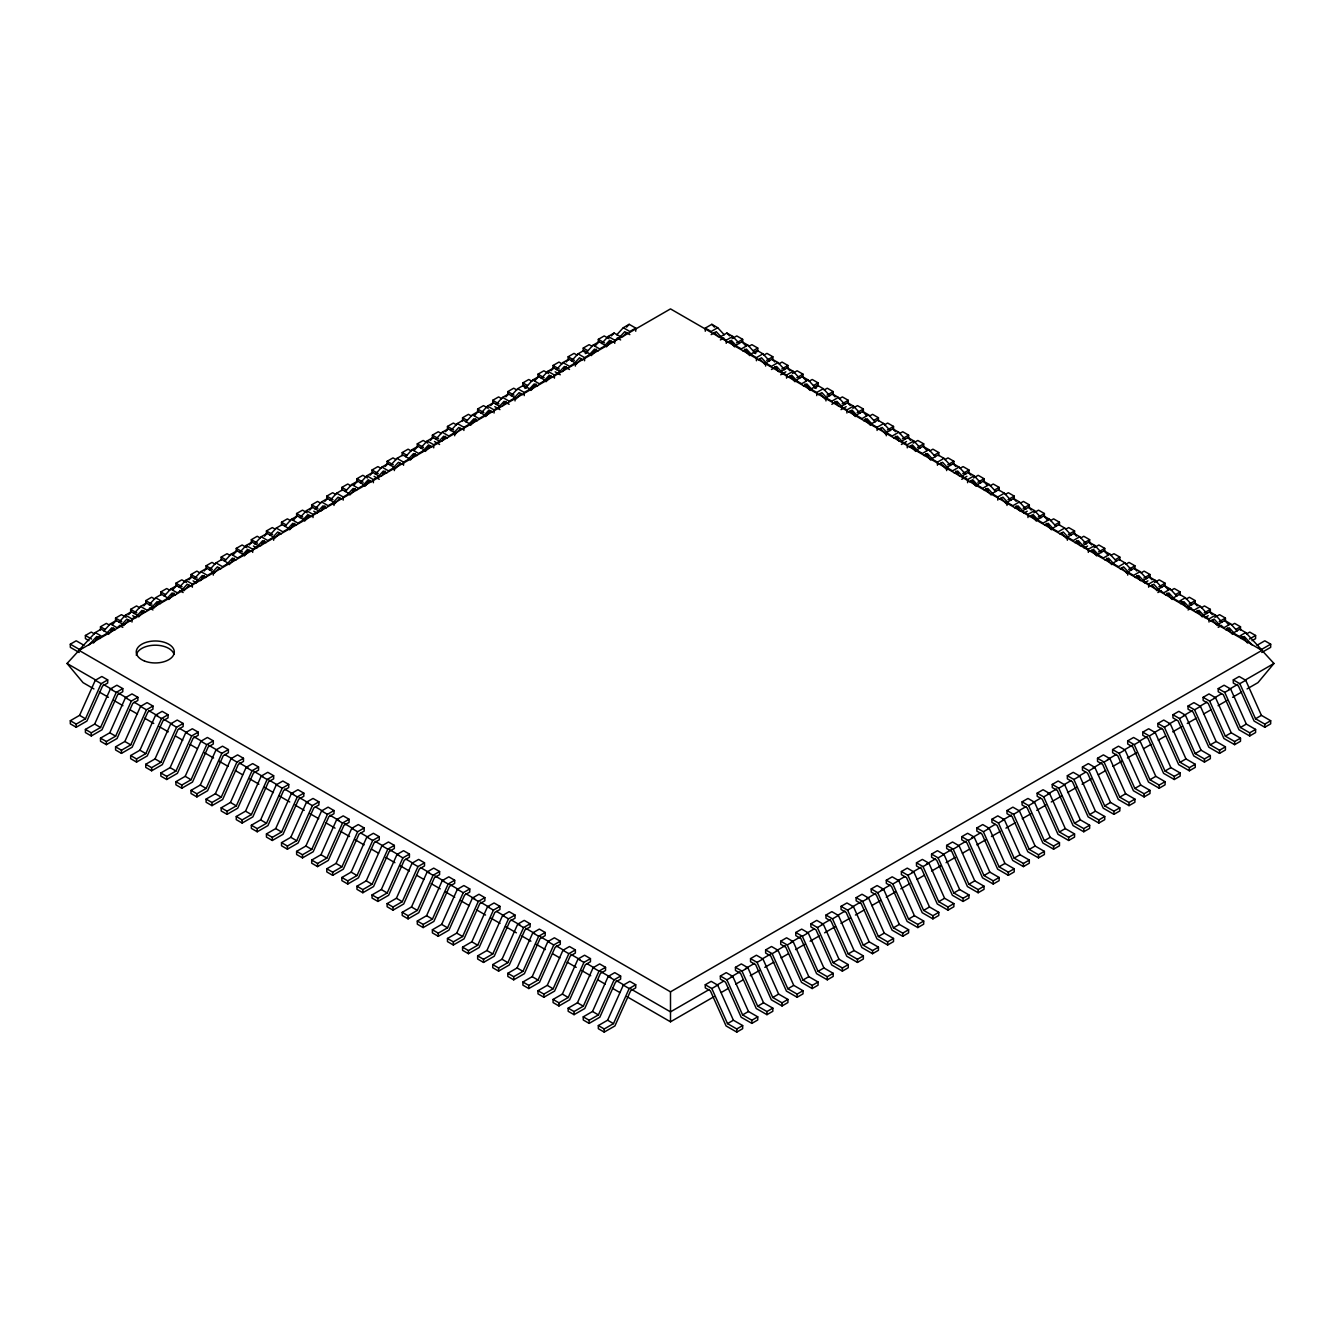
<?xml version="1.0" encoding="UTF-8"?>
<svg xmlns="http://www.w3.org/2000/svg" width="1341" height="1341" viewBox="0 0 1341 1341"><rect width="100%" height="100%" fill="white"/><g stroke="black" fill="none" stroke-linecap="round" stroke-linejoin="round"><path stroke-width="1.5" d="M79.588 715.356L95.278 680.289L101.832 676.501L107.699 679.904L107.699 683.038L102.57 685.989L86.897 721.072L76.202 727.241L70.319 723.855L70.319 720.72L79.588 715.356L85.472 718.759L101.162 683.675L107.699 679.904M94.675 724.073L110.364 688.989L116.902 685.217L122.785 688.604L122.785 691.738L117.656 694.705L101.983 729.789L91.289 735.958L85.405 732.555L85.405 729.42L94.675 724.073L100.558 727.476L116.248 692.392L122.785 688.604M109.761 732.789L125.451 697.706L131.988 693.917L137.872 697.32L137.872 700.455L132.742 703.422L117.069 738.505L106.375 744.657L100.491 741.271L100.491 738.137L109.761 732.789L115.644 736.175L131.334 701.092L137.872 697.32M124.847 741.489L140.537 706.405L147.074 702.634L152.958 706.02L152.958 709.171L147.828 712.121L132.156 747.205L121.461 753.374L115.577 749.971L115.577 746.836L124.847 741.489L130.731 744.892L146.42 709.808L152.958 706.02M139.933 750.206L155.623 715.122L162.16 711.333L168.044 714.736L168.044 717.871L162.915 720.838L147.242 755.922L136.547 762.09L130.664 758.688L130.664 755.553L139.933 750.206L145.817 753.608L161.507 718.525L168.044 714.736M155.02 758.922L170.709 723.838L177.247 720.05L183.13 723.453L183.13 726.587L178.001 729.538L162.328 764.621L151.634 770.79L145.75 767.404L145.75 764.269L155.02 758.922L160.903 762.308L176.593 727.224L183.13 723.453M170.106 767.622L185.796 732.538L192.333 728.766L198.217 732.152L198.217 735.287L193.087 738.254L177.414 773.338L166.72 779.507L160.836 776.104L160.836 772.969L170.106 767.622L175.989 771.025L191.679 735.941L198.217 732.152M185.192 776.338L200.882 741.255L207.419 737.466L213.303 740.869L213.303 744.004L208.173 746.971L192.501 782.054L181.806 788.223L175.922 784.82L175.922 781.686L185.192 776.338L191.076 779.724L206.765 744.641L213.303 740.869M200.278 785.038L215.968 749.954L222.505 746.183L228.389 749.569L228.389 752.72L223.26 755.67L207.587 790.754L196.892 796.923L191.009 793.52L191.009 790.385L200.278 785.038L206.162 788.441L221.852 753.357L228.389 749.569M215.365 793.755L231.054 758.671L237.592 754.882L243.475 758.285L243.475 761.42L238.346 764.387L222.673 799.471L211.979 805.639L206.095 802.236L206.095 799.102L215.365 793.755L221.248 797.157L236.938 762.074L243.475 758.285M230.451 802.471L246.141 767.387L252.678 763.599L258.562 767.002L258.562 770.136L253.432 773.087L237.759 808.17L227.065 814.339L221.181 810.953L221.181 807.818L230.451 802.471L236.334 805.857L252.024 770.773L258.562 767.002M245.537 811.171L261.227 776.087L267.764 772.315L273.648 775.701L273.648 778.836L268.518 781.803L252.846 816.887L242.151 823.056L236.267 819.653L236.267 816.518L245.537 811.171L251.421 814.574L267.11 779.49L273.648 775.701M260.623 819.887L276.313 784.803L282.85 781.015L288.734 784.418L288.734 787.553L283.605 790.519L267.932 825.603L257.237 831.772L251.354 828.369L251.354 825.235L260.623 819.887L266.507 823.273L282.197 788.19L288.734 784.418M275.71 828.587L291.399 793.503L297.937 789.732L303.82 793.134L303.82 796.269L298.691 799.219L283.018 834.303L272.324 840.472L266.44 837.086L266.44 833.934L275.71 828.587L281.593 831.99L297.283 796.906L303.82 793.134M290.796 837.304L306.486 802.22L313.023 798.448L318.907 801.834L318.907 804.969L313.777 807.936L298.104 843.02L287.41 849.188L281.526 845.785L281.526 842.651L290.796 837.304L296.679 840.706L312.369 805.623L318.907 801.834M305.882 846.02L321.572 810.936L328.109 807.148L333.993 810.551L333.993 813.685L328.863 816.652L313.191 851.736L302.496 857.888L296.612 854.502L296.612 851.367L305.882 846.02L311.766 849.406L327.455 814.322L333.993 810.551M320.968 854.72L336.658 819.636L343.195 815.864L349.079 819.25L349.079 822.385L343.95 825.352L328.277 860.436L317.582 866.604L311.699 863.202L311.699 860.067L320.968 854.72L326.852 858.123L342.542 823.039L349.079 819.25M336.055 863.436L351.744 828.352L358.282 824.564L364.165 827.967L364.165 831.102L359.036 834.068L343.363 869.152L332.669 875.321L326.785 871.918L326.785 868.784L336.055 863.436L341.938 866.839L357.628 831.755L364.165 827.967M351.141 872.136L366.831 837.052L373.368 833.281L379.252 836.683L379.252 839.818L374.122 842.768L358.449 877.852L347.755 884.021L341.871 880.635L341.871 877.483L351.141 872.136L357.024 875.539L372.714 840.455L379.252 836.683M366.227 880.853L381.917 845.769L388.454 841.997L394.338 845.383L394.338 848.518L389.208 851.485L373.536 886.569L362.841 892.737L356.957 889.334L356.957 886.2L366.227 880.853L372.111 884.255L387.8 849.171L394.338 845.383M381.313 889.569L397.003 854.485L403.54 850.697L409.424 854.1L409.424 857.234L404.295 860.201L388.622 895.285L377.927 901.437L372.044 898.051L372.044 894.916L381.313 889.569L387.197 892.955L402.887 857.871L409.424 854.1M396.4 898.269L412.089 863.185L418.627 859.413L424.51 862.799L424.51 865.951L419.381 868.901L403.708 903.985L393.014 910.153L387.13 906.751L387.13 903.616L396.4 898.269L402.283 901.672L417.973 866.588L424.51 862.799M411.486 906.985L427.176 871.901L433.713 868.113L439.597 871.516L439.597 874.65L434.467 877.617L418.794 912.701L408.1 918.87L402.216 915.467L402.216 912.333L411.486 906.985L417.369 910.388L433.059 875.304L439.597 871.516M426.572 915.702L442.262 880.618L448.799 876.83L454.683 880.232L454.683 883.367L449.553 886.317L433.881 921.401L423.186 927.57L417.302 924.184L417.302 921.049L426.572 915.702L432.456 919.088L448.145 884.004L454.683 880.232M441.658 924.402L457.348 889.318L463.885 885.546L469.769 888.932L469.769 892.067L464.64 895.034L448.967 930.118L438.272 936.286L432.389 932.883L432.389 929.749L441.658 924.402L447.542 927.804L463.232 892.72L469.769 888.932M456.745 933.118L472.434 898.034L478.972 894.246L484.855 897.649L484.855 900.783L479.726 903.75L464.053 938.834L453.359 945.003L447.475 941.6L447.475 938.465L456.745 933.118L462.628 936.504L478.318 901.42L484.855 897.649M471.831 941.818L487.521 906.734L494.058 902.962L499.942 906.348L499.942 909.5L494.812 912.45L479.139 947.534L468.445 953.702L462.561 950.3L462.561 947.165L471.831 941.818L477.714 945.221L493.404 910.137L499.942 906.348M486.917 950.534L502.607 915.45L509.144 911.662L515.028 915.065L515.028 918.199L509.898 921.166L494.226 956.25L483.531 962.419L477.647 959.016L477.647 955.882L486.917 950.534L492.801 953.937L508.49 918.853L515.028 915.065M502.003 959.251L517.693 924.167L524.23 920.379L530.114 923.781L530.114 926.916L524.985 929.866L509.312 964.95L498.617 971.119L492.734 967.733L492.734 964.598L502.003 959.251L507.887 962.637L523.577 927.553L530.114 923.781M517.09 967.951L532.779 932.867L539.317 929.095L545.2 932.481L545.2 935.616L540.071 938.583L524.398 973.667L513.704 979.835L507.82 976.432L507.82 973.298L517.09 967.951L522.973 971.353L538.663 936.269L545.2 932.481M532.176 976.667L547.866 941.583L554.403 937.795L560.287 941.198L560.287 944.332L555.157 947.299L539.484 982.383L528.79 988.552L522.906 985.149L522.906 982.014L532.176 976.667L538.059 980.053L553.749 944.969L560.287 941.198M547.262 985.367L562.952 950.283L569.489 946.511L575.373 949.914L575.373 953.049L570.243 955.999L554.571 991.083L543.876 997.251L537.992 993.865L537.992 990.714L547.262 985.367L553.146 988.77L568.835 953.686L575.373 949.914M562.348 994.083L578.038 958.999L584.575 955.211L590.459 958.614L590.459 961.748L585.33 964.715L569.657 999.799L558.962 1005.968L553.079 1002.565L553.079 999.431L562.348 994.083L568.232 997.486L583.922 962.402L590.459 958.614M577.435 1002.8L593.124 967.716L599.662 963.928L605.545 967.33L605.545 970.465L600.416 973.432L584.743 1008.516L574.049 1014.668L568.165 1011.282L568.165 1008.147L577.435 1002.8L583.318 1006.186L599.008 971.102L605.545 967.33M592.521 1011.5L608.211 976.416L614.748 972.644L620.632 976.03L620.632 979.165L615.502 982.132L599.829 1017.216L589.135 1023.384L583.251 1019.981L583.251 1016.847L592.521 1011.5L598.404 1014.902L614.094 979.818L620.632 976.03M607.607 1020.216L623.297 985.132L629.834 981.344L635.718 984.747L635.718 987.881L630.588 990.848L614.916 1025.932L604.221 1032.101L598.337 1028.698L598.337 1025.563L607.607 1020.216L613.491 1023.619L629.18 988.535L635.718 984.747M93.92 688.922L83.041 682.636L67.05 663.477L79.052 650.368L670.5 308.899L1261.948 650.368L1273.95 663.477L1257.959 682.636L1247.08 688.922M79.22 652.464L70.319 647.334L70.319 644.183L79.588 649.53L95.278 632.566L101.162 629.164L107.699 632.952L101.815 636.355L95.278 632.566M88.858 645.004L96.686 636.522L100.106 638.5M95.982 639.406L98.597 636.589M103.827 630.924L110.364 623.85L116.248 620.464L122.785 624.236L116.902 627.638L110.364 623.85M93.434 643.026L99.972 635.952M112.326 624.705L116.248 620.464M106.559 633.472L111.772 627.806L115.192 629.784M111.068 630.706L113.683 627.873M118.913 622.224L125.451 615.15L131.334 611.747L137.872 615.536L131.988 618.922L125.451 615.15M108.52 634.31L113.75 628.661M128.719 614.58L131.334 611.747M121.645 624.755L126.859 619.106L130.278 621.084M133.999 613.508L140.537 606.434L146.42 603.048L152.958 606.819L147.074 610.222L140.537 606.434M123.607 625.61L128.837 619.944M143.805 605.864L146.42 603.048M136.732 616.055L141.945 610.39L145.364 612.368M141.241 613.29L143.856 610.457M149.086 604.791L155.623 597.734L161.507 594.331L168.044 598.103L162.16 601.506L155.623 597.734M138.693 616.894L143.923 611.245M151.818 607.339L157.031 601.69L160.451 603.651M156.327 604.573L158.942 601.74M164.172 596.091L170.709 589.017L176.593 585.615L183.13 589.403L177.247 592.806L170.709 589.017M153.779 608.177L160.317 601.12M172.671 589.856L176.593 585.615M166.904 598.622L172.117 592.973L175.537 594.951M171.413 595.857L174.028 593.04M179.258 587.375L185.796 580.301L191.679 576.915L198.217 580.687L192.333 584.089L185.796 580.301M168.865 599.477L174.095 593.812M189.064 579.731L191.679 576.915M181.99 589.923L187.204 584.257L190.623 586.235M194.344 578.675L200.882 571.601L206.765 568.198L213.303 571.987L213.303 575.121M183.952 590.761L189.182 585.112M204.15 571.031L206.765 568.198M197.077 581.206L202.29 575.557L205.709 577.535M201.586 578.44L204.201 575.607M209.431 569.959L215.968 562.885L221.852 559.482L228.389 563.27L222.505 566.673L215.968 562.885M200.345 580.636L204.268 576.395M212.163 572.506L217.376 566.841L220.796 568.819M224.517 561.242L231.054 554.185L236.938 550.782L243.475 554.554L237.592 557.957L231.054 554.185M214.124 573.345L219.354 567.696M233.016 555.023L236.938 550.782M227.249 563.79L232.462 558.141L235.882 560.102M231.758 561.024L234.373 558.191M239.603 552.542L246.141 545.469L252.024 542.066L258.562 545.854L252.678 549.24L246.141 545.469M229.21 564.628L234.44 558.979M249.409 544.899L252.024 542.066M242.335 555.073L247.549 549.424L250.968 551.402M245.537 553.732L248.152 550.9M254.689 543.826L261.227 536.752L267.11 533.366L273.648 537.138L273.648 540.272M244.297 555.928L249.527 550.263M264.495 536.182L267.11 533.366M257.422 546.374L262.635 540.708L266.054 542.686M261.931 543.608L264.546 540.775M269.776 535.126L276.313 528.052L282.197 524.649L288.734 528.438L282.85 531.824L276.313 528.052M260.69 545.804L264.613 541.563M272.508 537.657L277.721 532.008L281.141 533.969M284.862 526.41L291.399 519.336L297.283 515.933L303.82 519.721L297.937 523.124L291.399 519.336M274.469 538.512L279.699 532.846M293.361 520.191L297.283 515.933M287.594 528.957L292.807 523.292L296.227 525.27M292.103 526.192L294.718 523.359M299.948 517.693L306.486 510.619L312.369 507.233L318.907 511.005L313.023 514.408L306.486 510.619M289.555 529.796L294.785 524.147M309.754 510.066L312.369 507.233M302.68 520.241L307.894 514.575L311.313 516.553M305.882 518.883L308.497 516.067M315.034 508.993L321.572 501.92L327.455 498.517L333.993 502.305L333.993 505.44M304.642 521.079L309.872 515.43M324.84 501.35L327.455 498.517M317.767 511.524L322.98 505.875L326.399 507.853M322.276 508.759L324.891 505.943M330.121 500.277L336.658 493.203L342.542 489.817L349.079 493.589L343.195 496.991L336.658 493.203M321.035 510.955L324.958 506.714M332.853 502.825L338.066 497.159L341.486 499.137M345.207 491.56L351.744 484.503L357.628 481.101L364.165 484.889L358.282 488.275L351.744 484.503M334.814 503.663L340.044 498.014M353.706 485.341L357.628 481.101M347.939 494.108L353.152 488.459L356.572 490.42M352.448 491.342L355.063 488.51M360.293 482.861L366.831 475.787L372.714 472.384L379.252 476.172L373.368 479.575L366.831 475.787M349.9 494.963L355.13 489.297M370.099 475.217L372.714 472.384M363.025 485.392L368.239 479.743L371.658 481.721M366.227 484.051L368.842 481.218M375.379 474.144L381.917 467.07L387.8 463.684L394.338 467.456L394.338 470.59M364.987 486.247L370.217 480.581M385.185 466.517L387.8 463.684M378.112 476.692L383.325 471.026L386.744 473.004M382.621 473.926L385.236 471.093M390.466 465.444L397.003 458.371L402.887 454.968L409.424 458.756L403.54 462.142L397.003 458.371M381.38 476.122L385.303 471.881M393.198 467.975L398.411 462.327L401.831 464.304M405.552 456.728L412.089 449.654L417.973 446.268L424.51 450.04L418.627 453.442L412.089 449.654M395.159 468.83L400.389 463.165M414.051 450.509L417.973 446.268M408.284 459.276L413.497 453.61L416.917 455.588M412.793 456.51L415.408 453.677M420.638 448.011L427.176 440.954L433.059 437.552L439.597 441.323L433.713 444.726L427.176 440.954M410.245 460.114L415.475 454.465M430.444 440.384L433.059 437.552M423.37 450.559L428.584 444.91L432.003 446.871M426.572 449.201L429.187 446.385M435.724 439.312L442.262 432.238L448.145 428.835L454.683 432.623L454.683 435.758M425.332 451.414L430.562 445.748M445.53 431.668L448.145 428.835M438.457 441.843L443.67 436.194L447.089 438.172M442.966 439.077L445.581 436.261M450.811 430.595L457.348 423.521L463.232 420.135L469.769 423.907L463.885 427.31L457.348 423.521M441.725 441.29L445.648 437.032M453.543 433.143L458.756 427.477L462.176 429.455M465.897 421.895L472.434 414.822L478.318 411.419L484.855 415.207L478.972 418.593L472.434 414.822M455.504 433.981L460.734 428.332M474.396 415.66L478.318 411.419M468.629 424.426L473.842 418.778L477.262 420.756M471.831 423.086L475.753 418.828M480.983 413.179L487.521 406.105L493.404 402.719L499.942 406.491L494.058 409.893L487.521 406.105M470.59 425.281L475.82 419.616M490.789 405.535L493.404 402.719M483.715 415.727L488.929 410.061L492.348 412.039M486.917 414.369L489.532 411.536M496.069 404.462L502.607 397.405L508.49 394.003L515.028 397.774L515.028 400.925M485.677 416.565L490.907 410.916M505.875 396.835L508.49 394.003M498.802 407.01L504.015 401.361L509.144 404.311M503.311 404.244L505.926 401.412M511.156 395.763L517.693 388.689L523.577 385.286L530.114 389.074L524.23 392.46L517.693 388.689M502.07 406.44L505.993 402.199M513.888 398.294L519.101 392.645L522.521 394.623M524.934 388.471L532.779 379.972L538.663 376.586L545.2 380.358L539.317 383.761L532.779 379.972M515.849 399.149L521.079 393.483M534.741 380.827L538.663 376.586M528.974 389.594L534.187 383.928L537.607 385.906M532.176 388.236L536.098 383.995M541.328 378.346L547.866 371.273L553.749 367.87L560.287 371.658L554.403 375.044L547.866 371.273M530.935 390.432L536.165 384.783M551.134 370.703L553.749 367.87M544.06 380.878L549.274 375.229L552.693 377.19M547.262 379.537L549.877 376.704M556.414 369.63L562.952 362.556L568.835 359.153L575.373 362.942L575.373 366.076M546.022 381.732L551.252 376.067M566.22 361.986L568.835 359.153M559.147 372.178L564.36 366.512L569.489 369.479M563.656 369.412L566.271 366.579M571.501 360.913L578.038 353.84L583.922 350.454L590.459 354.225L584.575 357.628L578.038 353.84M562.415 371.608L566.338 367.367M574.233 363.461L579.446 357.796L582.866 359.774M585.279 353.622L593.124 345.14L599.008 341.737L605.545 345.525L599.662 348.911L593.124 345.14M576.194 364.299L581.424 358.65M595.086 345.978L599.008 341.737M589.319 354.745L594.532 349.096L597.952 351.074M592.521 353.404L596.443 349.163M601.673 343.497L608.211 336.423L614.094 333.037L620.632 336.809L614.748 340.212L608.211 336.423M591.28 355.6L596.51 349.934M611.479 335.853L614.094 333.037M604.405 346.045L609.619 340.379L613.038 342.357M607.607 344.687L610.222 341.854M616.759 334.797L623.297 327.724L629.18 324.321L635.735 328.109L635.735 331.244M606.367 346.883L611.597 341.234M626.565 327.154L629.18 324.321M619.492 337.329L624.722 331.68L629.834 334.63M622.76 336.759L626.683 332.518M70.319 644.183L76.202 640.797L83.93 645.256M88.975 640.68L85.405 638.618L85.405 635.483L91.289 632.08L94.39 633.874M100.491 629.901L100.491 626.767L106.375 623.381L109.476 625.157M115.577 621.201L115.577 618.067L121.461 614.664L126.104 617.329M130.664 612.485L130.664 609.35L136.547 605.948L139.648 607.741M145.75 603.768L145.75 600.634L151.634 597.248L154.735 599.025M160.836 595.069L160.836 591.934L166.72 588.531L169.821 590.308M175.922 586.352L175.922 583.218L181.806 579.832L186.449 582.497M191.009 577.653L191.009 574.518L196.892 571.115L199.993 572.892M206.095 568.936L206.095 565.801L211.979 562.399L215.08 564.192M221.181 560.22L221.181 557.085L227.065 553.699L230.166 555.476M236.267 551.52L236.267 548.385L242.151 544.982L246.794 547.664M251.354 542.803L251.354 539.669L257.237 536.266L260.338 538.059M266.44 534.104L266.44 530.952L272.324 527.566L275.425 529.343M281.526 525.387L281.526 522.252L287.41 518.85L290.511 520.643M296.612 516.671L296.612 513.536L302.496 510.15L307.139 512.815M311.699 507.971L311.699 504.836L317.582 501.433L320.683 503.21M326.785 499.254L326.785 496.12L332.669 492.717L335.77 494.511M341.871 490.555L341.871 487.403L347.755 484.017L350.856 485.794M356.957 481.838L356.957 478.703L362.841 475.301L367.484 477.983M372.044 473.122L372.044 469.987L377.927 466.601L381.028 468.378M387.13 464.422L387.13 461.287L393.014 457.884L396.115 459.661M402.216 455.705L402.216 452.571L408.1 449.168L411.201 450.962M417.302 446.989L417.302 443.854L423.186 440.468L427.829 443.133M432.389 438.289L432.389 435.155L438.272 431.752L441.373 433.529M447.475 429.573L447.475 426.438L453.359 423.052L456.46 424.829M462.561 420.873L462.561 417.738L468.445 414.335L471.546 416.112M477.647 412.156L477.647 409.022L483.531 405.619L488.174 408.301M492.734 403.44L492.734 400.305L498.617 396.919L501.718 398.696M507.82 394.74L507.82 391.606L513.704 388.203L516.805 389.98M526.477 388.085L522.906 386.024L522.906 382.889L528.79 379.486L531.891 381.28M537.992 377.324L537.992 374.189L543.876 370.786L548.519 373.452M553.079 368.607L553.079 365.473L558.962 362.07L562.063 363.864M568.165 359.891L568.165 356.756L574.049 353.37L577.15 355.147M586.822 353.236L583.251 351.191L583.251 348.057L589.135 344.654L592.236 346.431M598.337 342.475L598.337 339.34L604.221 335.937L608.864 338.619M213.303 571.987L207.419 575.373L200.882 571.601M273.648 537.138L267.764 540.54L261.227 536.752M333.993 502.305L328.109 505.691L321.572 501.92M394.338 467.456L388.454 470.859L381.917 467.07M454.683 432.623L448.799 436.026L442.262 432.238M515.028 397.774L509.144 401.177L502.607 397.405M575.373 362.942L569.489 366.344L562.952 362.556M635.735 328.109L629.834 331.495L623.297 327.724M79.588 649.53L82.539 647.837M705.282 331.244L705.282 328.109L711.82 324.321L717.703 327.724L724.241 334.797M717.703 327.724L711.149 331.495L705.282 328.109M711.149 334.63L716.278 331.68L721.508 337.329M732.789 336.423L726.906 333.037L720.368 336.809L726.235 340.212L732.789 336.423L739.327 343.497M720.368 339.944L723.788 337.966M732.136 338.619L736.779 335.937L742.663 339.34L742.663 342.475M727.945 342.357L731.365 340.379L736.595 346.045M70.319 720.72L76.202 724.106L85.472 718.759M736.477 342.91L742.663 339.34M747.876 345.14L741.992 341.737L735.455 345.525L741.322 348.911L747.876 345.14L755.721 353.622M748.764 346.431L751.865 344.654L757.749 348.057L757.749 351.191L754.178 353.236M743.031 351.074L746.451 349.096L751.681 354.745M85.405 729.42L91.289 732.823L100.558 727.476M753.106 350.722L757.749 348.057M762.962 353.84L757.078 350.454L750.541 354.225L756.408 357.628L762.962 353.84L769.499 360.913M763.85 355.147L766.951 353.37L772.835 356.756L772.835 359.891M758.118 359.774L761.537 357.796L766.767 363.461M100.491 738.137L106.375 741.523L115.644 736.175M766.65 360.327L772.835 356.756M765.61 366.076L765.61 362.942L772.165 359.153L778.048 362.556L784.586 369.63M778.048 362.556L771.494 366.344L765.61 362.942M778.937 363.864L782.038 362.07L787.921 365.473L787.921 368.607M771.494 369.479L776.623 366.512L781.853 372.178M115.577 746.836L121.461 750.239L130.731 744.892M781.736 369.043L787.921 365.473M793.134 371.273L787.251 367.87L780.697 371.658L786.58 375.044L793.134 371.273L799.672 378.346M780.697 374.793L785.843 371.826M792.481 373.452L797.124 370.786L803.008 374.189L803.008 377.324M788.29 377.19L791.71 375.229L796.94 380.878M130.664 755.553L136.547 758.956L145.817 753.608M796.822 377.743L803.008 374.189M808.221 379.972L802.337 376.586L795.783 380.358L801.667 383.761L808.221 379.972L816.066 388.471M809.109 381.28L812.21 379.486L818.094 382.889L818.094 386.024L814.523 388.085M803.376 385.906L806.796 383.928L812.026 389.594M145.75 764.269L151.634 767.655L160.903 762.308M813.451 385.571L818.094 382.889M823.307 388.689L817.423 385.286L810.869 389.074L816.753 392.46L823.307 388.689L829.844 395.763M824.195 389.98L827.296 388.203L833.18 391.606L833.18 394.74M818.463 394.623L821.882 392.645L827.112 398.294M160.836 772.969L166.72 776.372L175.989 771.025M826.995 395.159L833.18 391.606M825.955 400.925L825.955 397.774L832.51 394.003L838.393 397.405L844.931 404.462M838.393 397.405L831.839 401.177L825.955 397.774M839.282 398.696L842.383 396.919L848.266 400.305L848.266 403.44M831.839 404.311L836.968 401.361L842.198 407.01M175.922 781.686L181.806 785.072L191.076 779.724M842.081 403.876L848.266 400.305M853.479 406.105L847.596 402.719L841.042 406.491L846.925 409.893L853.479 406.105L860.017 413.179M841.042 409.625L846.171 406.658M852.826 408.301L857.469 405.619L863.353 409.022L863.353 412.156M848.635 412.039L852.055 410.061L857.285 415.727M191.009 790.385L196.892 793.788L206.162 788.441M857.167 412.592L863.353 409.022M868.566 414.822L862.682 411.419L856.128 415.207L862.012 418.593L868.566 414.822L875.103 421.895M869.454 416.112L872.555 414.335L878.439 417.738L878.439 420.873M863.721 420.756L867.141 418.778L872.371 424.426M206.095 799.102L211.979 802.505L221.248 797.157M873.796 420.404L878.439 417.738M883.652 423.521L877.768 420.135L871.214 423.907L877.098 427.31L883.652 423.521L890.189 430.595M884.54 424.829L887.641 423.052L893.525 426.438L893.525 429.573M878.808 429.455L882.227 427.477L887.457 433.143M221.181 807.818L227.065 811.204L236.334 805.857M887.34 430.008L893.525 426.438M886.3 435.758L886.3 432.623L892.855 428.835L898.738 432.238L905.276 439.312M898.738 432.238L892.184 436.026L886.3 432.623M899.627 433.529L902.728 431.752L908.611 435.155L908.611 438.289M893.894 438.172L897.313 436.194L902.543 441.843M236.267 816.518L242.151 819.921L251.421 814.574M902.426 438.708L908.611 435.155M913.824 440.954L907.941 437.552L901.387 441.323L907.27 444.726L913.824 440.954L920.362 448.011M901.387 444.474L906.533 441.507M913.171 443.133L917.814 440.468L923.698 443.854L923.698 446.989M908.98 446.871L912.4 444.91L917.63 450.559M251.354 825.235L257.237 828.621L266.507 823.273M917.512 447.425L923.698 443.854M928.911 449.654L923.027 446.268L916.49 450.04L922.357 453.442L928.911 449.654L935.448 456.728M929.799 450.962L932.9 449.168L938.784 452.571L938.784 455.705M924.066 455.588L927.486 453.61L932.716 459.276M266.44 833.934L272.324 837.337L281.593 831.99M934.141 455.253L938.784 452.571M943.997 458.371L938.113 454.968L931.576 458.756L937.443 462.142L943.997 458.371L950.534 465.444M944.885 459.661L947.986 457.884L953.87 461.287L953.87 464.422M939.153 464.304L942.572 462.327L947.802 467.975M281.526 842.651L287.41 846.054L296.679 840.706M947.685 464.841L953.87 461.287M946.662 470.59L946.662 467.456L953.2 463.684L959.083 467.07L965.621 474.144M959.083 467.07L952.529 470.859L946.662 467.456M959.972 468.378L963.073 466.601L968.956 469.987L968.956 473.122M954.239 473.004L957.658 471.026L962.888 476.692M296.612 851.367L302.496 854.753L311.766 849.406M962.771 473.557L968.956 469.987M974.169 475.787L968.286 472.384L961.748 476.172L967.615 479.575L974.169 475.787L980.707 482.861M961.748 479.307L966.878 476.34M973.516 477.983L978.159 475.301L984.043 478.703L984.043 481.838M969.325 481.721L972.745 479.743L977.975 485.392M311.699 860.067L317.582 863.47L326.852 858.123M977.857 482.274L984.043 478.703M989.256 484.503L983.372 481.101L976.835 484.889L982.702 488.275L989.256 484.503L995.793 491.56M990.144 485.794L993.245 484.017L999.129 487.403L999.129 490.555M984.411 490.42L987.848 488.459L993.061 494.108M326.785 868.784L332.669 872.186L341.938 866.839M994.486 490.085L999.129 487.403M1004.342 493.203L998.458 489.817L991.921 493.589L997.788 496.991L1004.342 493.203L1010.879 500.277M1005.23 494.511L1008.331 492.717L1014.215 496.12L1014.215 499.254M999.498 499.137L1002.934 497.159L1008.147 502.825M341.871 877.483L347.755 880.886L357.024 875.539M1008.03 499.69L1014.215 496.12M1007.007 505.44L1007.007 502.305L1013.545 498.517L1019.428 501.92L1025.966 508.993M1019.428 501.92L1012.874 505.691L1007.007 502.305M1020.317 503.21L1023.418 501.433L1029.301 504.836L1029.301 507.971M1014.584 507.853L1018.02 505.875L1023.233 511.524M356.957 886.2L362.841 889.603L372.111 884.255M1023.116 508.39L1029.301 504.836M1034.514 510.619L1028.631 507.233L1022.093 511.005L1027.977 514.408L1034.514 510.619L1041.052 517.693M1023.803 513.167L1027.223 511.189M1033.861 512.815L1038.504 510.15L1044.388 513.536L1044.388 516.671M1029.687 516.553L1033.106 514.575L1038.32 520.241M372.044 894.916L377.927 898.302L387.197 892.955M1038.202 517.106L1044.388 513.536M1049.601 519.336L1043.717 515.933L1037.18 519.721L1043.063 523.124L1049.601 519.336L1056.138 526.41M1050.489 520.643L1053.59 518.85L1059.474 522.252L1059.474 525.387M1044.773 525.27L1048.193 523.292L1053.406 528.957M387.13 903.616L393.014 907.019L402.283 901.672M1054.831 524.918L1059.474 522.252M1064.687 528.052L1058.15 531.824L1052.266 528.438L1058.803 524.649L1064.687 528.052L1071.224 535.126M1065.575 529.343L1068.676 527.566L1074.56 530.952L1074.56 534.104M1059.859 533.969L1063.279 532.008L1068.492 537.657M402.216 912.333L408.1 915.735L417.369 910.388M1068.375 534.523L1074.56 530.952M1067.352 540.272L1067.352 537.138L1073.89 533.366L1079.773 536.752L1086.311 543.826M1079.773 536.752L1073.236 540.54L1067.352 537.138M1080.662 538.059L1083.763 536.266L1089.646 539.669L1089.646 542.803M1074.946 542.686L1078.365 540.708L1083.578 546.374M417.302 921.049L423.186 924.435L432.456 919.088M1083.461 543.239L1089.646 539.669M1094.859 545.469L1088.976 542.066L1082.438 545.854L1088.322 549.24L1094.859 545.469L1101.397 552.542M1084.131 548L1087.568 546.022M1094.206 547.664L1098.849 544.982L1104.733 548.385L1104.733 551.52M1090.032 551.402L1093.451 549.424L1098.665 555.073M432.389 929.749L438.272 933.152L447.542 927.804M1098.547 551.939L1104.733 548.385M1109.946 554.185L1104.062 550.782L1097.525 554.554L1103.408 557.957L1109.946 554.185L1116.483 561.242M1110.834 555.476L1113.935 553.699L1119.819 557.085L1119.819 560.22M1105.118 560.102L1108.538 558.141L1113.751 563.79M447.475 938.465L453.359 941.851L462.628 936.504M1115.176 559.767L1119.819 557.085M1125.032 562.885L1118.495 566.673L1112.611 563.27L1119.148 559.482L1125.032 562.885L1131.569 569.959M1125.92 564.192L1129.021 562.399L1134.905 565.801L1134.905 568.936M1120.204 568.819L1123.624 566.841L1128.837 572.506M462.561 947.165L468.445 950.568L477.714 945.221M1128.72 569.372L1134.905 565.801M1127.697 575.121L1127.697 571.987L1134.235 568.198L1140.118 571.601L1146.656 578.675M1140.118 571.601L1133.564 575.373L1127.697 571.987M1141.007 572.892L1144.108 571.115L1149.991 574.518L1149.991 577.653M1135.274 577.535L1138.71 575.557L1143.923 581.206M477.647 955.882L483.531 959.284L492.801 953.937M1143.806 578.072L1149.991 574.518M1155.204 580.301L1149.321 576.915L1142.783 580.687L1148.667 584.089L1155.204 580.301L1161.742 587.375M1144.476 582.832L1147.913 580.871M1154.551 582.497L1159.194 579.832L1165.078 583.218L1165.078 586.352M1150.377 586.235L1153.796 584.257L1159.01 589.923M492.734 964.598L498.617 967.984L507.887 962.637M1158.892 586.788L1165.078 583.218M1170.291 589.017L1164.407 585.615L1157.87 589.403L1163.753 592.806L1170.291 589.017L1176.828 596.091M1157.87 592.538L1161.289 590.56M1171.179 590.308L1174.28 588.531L1180.164 591.934L1180.164 595.069M1165.463 594.951L1168.883 592.973L1174.096 598.622M507.82 973.298L513.704 976.701L522.973 971.353M1175.521 594.599L1180.164 591.934M1185.377 597.734L1178.84 601.506L1172.956 598.103L1179.493 594.331L1185.377 597.734L1191.914 604.791M1186.265 599.025L1189.366 597.248L1195.25 600.634L1195.25 603.768M1180.549 603.651L1183.969 601.69L1189.182 607.339M522.906 982.014L528.79 985.4L538.059 980.053M1189.065 604.204L1195.25 600.634M1200.463 606.434L1194.58 603.048L1188.042 606.819L1193.926 610.222L1200.463 606.434L1207.001 613.508M1188.042 609.954L1191.462 607.976M1201.352 607.741L1204.453 605.948L1210.336 609.35L1210.336 612.485M1195.636 612.368L1199.055 610.39L1204.268 616.055M537.992 990.714L543.876 994.117L553.146 988.77M1204.151 612.921L1210.336 609.35M1215.549 615.15L1209.666 611.747L1203.128 615.536L1209.012 618.922L1215.549 615.15L1222.087 622.224M1204.838 617.681L1208.258 615.703M1214.896 617.329L1219.539 614.664L1225.423 618.067L1225.423 621.201M1210.722 621.084L1214.141 619.106L1219.355 624.755M553.079 999.431L558.962 1002.833L568.232 997.486M1219.237 621.621L1225.423 618.067M1230.636 623.85L1224.752 620.464L1218.215 624.236L1224.098 627.638L1230.636 623.85L1237.173 630.924M1218.215 627.37L1221.634 625.409M1231.524 625.157L1234.625 623.381L1240.509 626.767L1240.509 629.901M1225.808 629.784L1229.228 627.806L1234.441 633.472M568.165 1008.147L574.049 1011.533L583.318 1006.186M1235.866 629.449L1240.509 626.767M1245.722 632.566L1239.185 636.355L1233.301 632.952L1239.838 629.164L1245.722 632.566L1261.412 649.53L1270.681 644.183L1270.681 647.334L1261.78 652.464M1246.61 633.874L1249.711 632.08L1255.595 635.483L1255.595 638.618L1252.025 640.68M1240.894 638.5L1244.314 636.522L1252.142 645.004M583.251 1016.847L589.135 1020.25L598.404 1014.902M1249.41 639.037L1255.595 635.483M1257.07 645.256L1264.798 640.797L1270.681 644.183M598.337 1025.563L604.221 1028.966L613.491 1023.619M79.052 650.368L670.5 991.837L1261.948 650.368M705.265 984.747L711.166 981.344L717.703 985.132L733.393 1020.216L742.663 1025.563L742.663 1028.698L736.779 1032.101L726.084 1025.932L710.395 990.848L705.265 987.881L705.265 984.747L711.82 988.535L727.509 1023.619L736.779 1028.966L742.663 1025.563M720.368 976.03L726.252 972.644L732.789 976.416L748.479 1011.5L757.749 1016.847L757.749 1019.981L751.865 1023.384L741.171 1017.216L725.498 982.132L720.368 979.165L720.368 976.03L726.906 979.818L742.596 1014.902L751.865 1020.25L757.749 1016.847M735.455 967.33L741.338 963.928L747.876 967.716L763.565 1002.8L772.835 1008.147L772.835 1011.282L766.951 1014.668L756.257 1008.516L740.584 973.432L735.455 970.465L735.455 967.33L741.992 971.102L757.682 1006.186L766.951 1011.533L772.835 1008.147M750.541 958.614L756.425 955.211L762.962 958.999L778.652 994.083L787.921 999.431L787.921 1002.565L782.038 1005.968L771.343 999.799L755.67 964.715L750.541 961.748L750.541 958.614L757.078 962.402L772.768 997.486L782.038 1002.833L787.921 999.431M765.627 949.914L771.511 946.511L778.048 950.283L793.738 985.367L803.008 990.714L803.008 993.865L797.124 997.251L786.429 991.083L770.757 955.999L765.627 953.049L765.627 949.914L772.165 953.686L787.854 988.77L797.124 994.117L803.008 990.714M780.713 941.198L786.597 937.795L793.134 941.583L808.824 976.667L818.094 982.014L818.094 985.149L812.21 988.552L801.516 982.383L785.843 947.299L780.713 944.332L780.713 941.198L787.251 944.969L802.941 980.053L812.21 985.4L818.094 982.014M795.8 932.481L801.683 929.095L808.221 932.867L823.91 967.951L833.18 973.298L833.18 976.432L827.296 979.835L816.602 973.667L800.929 938.583L795.8 935.616L795.8 932.481L802.337 936.269L818.027 971.353L827.296 976.701L833.18 973.298M810.886 923.781L816.77 920.379L823.307 924.167L838.997 959.251L848.266 964.598L848.266 967.733L842.383 971.119L831.688 964.95L816.015 929.866L810.886 926.916L810.886 923.781L817.423 927.553L833.113 962.637L842.383 967.984L848.266 964.598M825.972 915.065L831.856 911.662L838.393 915.45L854.083 950.534L863.353 955.882L863.353 959.016L857.469 962.419L846.774 956.25L831.102 921.166L825.972 918.199L825.972 915.065L832.51 918.853L848.199 953.937L857.469 959.284L863.353 955.882M841.058 906.348L846.942 902.962L853.479 906.734L869.169 941.818L878.439 947.165L878.439 950.3L872.555 953.702L861.861 947.534L846.188 912.45L841.058 909.5L841.058 906.348L847.596 910.137L863.286 945.221L872.555 950.568L878.439 947.165M856.145 897.649L862.028 894.246L868.566 898.034L884.255 933.118L893.525 938.465L893.525 941.6L887.641 945.003L876.947 938.834L861.274 903.75L856.145 900.783L856.145 897.649L862.682 901.42L878.372 936.504L887.641 941.851L893.525 938.465M871.231 888.932L877.115 885.546L883.652 889.318L899.342 924.402L908.611 929.749L908.611 932.883L902.728 936.286L892.033 930.118L876.36 895.034L871.231 892.067L871.231 888.932L877.768 892.72L893.458 927.804L902.728 933.152L908.611 929.749M886.317 880.232L892.201 876.83L898.738 880.618L914.428 915.702L923.698 921.049L923.698 924.184L917.814 927.57L907.119 921.401L891.447 886.317L886.317 883.367L886.317 880.232L892.855 884.004L908.544 919.088L917.814 924.435L923.698 921.049M901.403 871.516L907.287 868.113L913.824 871.901L929.514 906.985L938.784 912.333L938.784 915.467L932.9 918.87L922.206 912.701L906.533 877.617L901.403 874.65L901.403 871.516L907.941 875.304L923.631 910.388L932.9 915.735L938.784 912.333M916.49 862.799L922.373 859.413L928.911 863.185L944.6 898.269L953.87 903.616L953.87 906.751L947.986 910.153L937.292 903.985L921.619 868.901L916.49 865.951L916.49 862.799L923.027 866.588L938.717 901.672L947.986 907.019L953.87 903.616M931.576 854.1L937.46 850.697L943.997 854.485L959.687 889.569L968.956 894.916L968.956 898.051L963.073 901.437L952.378 895.285L936.705 860.201L931.576 857.234L931.576 854.1L938.113 857.871L953.803 892.955L963.073 898.302L968.956 894.916M946.662 845.383L952.546 841.997L959.083 845.769L974.773 880.853L984.043 886.2L984.043 889.334L978.159 892.737L967.464 886.569L951.792 851.485L946.662 848.518L946.662 845.383L953.2 849.171L968.889 884.255L978.159 889.603L984.043 886.2M961.748 836.683L967.632 833.281L974.169 837.052L989.859 872.136L999.129 877.483L999.129 880.635L993.245 884.021L982.551 877.852L966.878 842.768L961.748 839.818L961.748 836.683L968.286 840.455L983.976 875.539L993.245 880.886L999.129 877.483M976.835 827.967L982.718 824.564L989.256 828.352L1004.945 863.436L1014.215 868.784L1014.215 871.918L1008.331 875.321L997.637 869.152L981.964 834.068L976.835 831.102L976.835 827.967L983.372 831.755L999.062 866.839L1008.331 872.186L1014.215 868.784M991.921 819.25L997.805 815.864L1004.342 819.636L1020.032 854.72L1029.301 860.067L1029.301 863.202L1023.418 866.604L1012.723 860.436L997.05 825.352L991.921 822.385L991.921 819.25L998.458 823.039L1014.148 858.123L1023.418 863.47L1029.301 860.067M1007.007 810.551L1012.891 807.148L1019.428 810.936L1035.118 846.02L1044.388 851.367L1044.388 854.502L1038.504 857.888L1027.809 851.736L1012.137 816.652L1007.007 813.685L1007.007 810.551L1013.545 814.322L1029.234 849.406L1038.504 854.753L1044.388 851.367M1022.093 801.834L1027.977 798.448L1034.514 802.22L1050.204 837.304L1059.474 842.651L1059.474 845.785L1053.59 849.188L1042.896 843.02L1027.223 807.936L1022.093 804.969L1022.093 801.834L1028.631 805.623L1044.321 840.706L1053.59 846.054L1059.474 842.651M1037.18 793.134L1043.063 789.732L1049.601 793.503L1065.29 828.587L1074.56 833.934L1074.56 837.086L1068.676 840.472L1057.982 834.303L1042.309 799.219L1037.18 796.269L1037.18 793.134L1043.717 796.906L1059.407 831.99L1068.676 837.337L1074.56 833.934M1052.266 784.418L1058.15 781.015L1064.687 784.803L1080.377 819.887L1089.646 825.235L1089.646 828.369L1083.763 831.772L1073.068 825.603L1057.395 790.519L1052.266 787.553L1052.266 784.418L1058.803 788.19L1074.493 823.273L1083.763 828.621L1089.646 825.235M1067.352 775.701L1073.236 772.315L1079.773 776.087L1095.463 811.171L1104.733 816.518L1104.733 819.653L1098.849 823.056L1088.154 816.887L1072.482 781.803L1067.352 778.836L1067.352 775.701L1073.89 779.49L1089.579 814.574L1098.849 819.921L1104.733 816.518M1082.438 767.002L1088.322 763.599L1094.859 767.387L1110.549 802.471L1119.819 807.818L1119.819 810.953L1113.935 814.339L1103.241 808.17L1087.568 773.087L1082.438 770.136L1082.438 767.002L1088.976 770.773L1104.666 805.857L1113.935 811.204L1119.819 807.818M1097.525 758.285L1103.408 754.882L1109.946 758.671L1125.635 793.755L1134.905 799.102L1134.905 802.236L1129.021 805.639L1118.327 799.471L1102.654 764.387L1097.525 761.42L1097.525 758.285L1104.062 762.074L1119.752 797.157L1129.021 802.505L1134.905 799.102M1112.611 749.569L1118.495 746.183L1125.032 749.954L1140.722 785.038L1149.991 790.385L1149.991 793.52L1144.108 796.923L1133.413 790.754L1117.74 755.67L1112.611 752.72L1112.611 749.569L1119.148 753.357L1134.838 788.441L1144.108 793.788L1149.991 790.385M1127.697 740.869L1133.581 737.466L1140.118 741.255L1155.808 776.338L1165.078 781.686L1165.078 784.82L1159.194 788.223L1148.499 782.054L1132.827 746.971L1127.697 744.004L1127.697 740.869L1134.235 744.641L1149.924 779.724L1159.194 785.072L1165.078 781.686M1142.783 732.152L1148.667 728.766L1155.204 732.538L1170.894 767.622L1180.164 772.969L1180.164 776.104L1174.28 779.507L1163.586 773.338L1147.913 738.254L1142.783 735.287L1142.783 732.152L1149.321 735.941L1165.011 771.025L1174.28 776.372L1180.164 772.969M1157.87 723.453L1163.753 720.05L1170.291 723.838L1185.98 758.922L1195.25 764.269L1195.25 767.404L1189.366 770.79L1178.672 764.621L1162.999 729.538L1157.87 726.587L1157.87 723.453L1164.407 727.224L1180.097 762.308L1189.366 767.655L1195.25 764.269M1172.956 714.736L1178.84 711.333L1185.377 715.122L1201.067 750.206L1210.336 755.553L1210.336 758.688L1204.453 762.09L1193.758 755.922L1178.085 720.838L1172.956 717.871L1172.956 714.736L1179.493 718.525L1195.183 753.608L1204.453 758.956L1210.336 755.553M1188.042 706.02L1193.926 702.634L1200.463 706.405L1216.153 741.489L1225.423 746.836L1225.423 749.971L1219.539 753.374L1208.844 747.205L1193.172 712.121L1188.042 709.171L1188.042 706.02L1194.58 709.808L1210.269 744.892L1219.539 750.239L1225.423 746.836M1203.128 697.32L1209.012 693.917L1215.549 697.706L1231.239 732.789L1240.509 738.137L1240.509 741.271L1234.625 744.657L1223.931 738.505L1208.258 703.422L1203.128 700.455L1203.128 697.32L1209.666 701.092L1225.356 736.175L1234.625 741.523L1240.509 738.137M1218.215 688.604L1224.098 685.217L1230.636 688.989L1246.325 724.073L1255.595 729.42L1255.595 732.555L1249.711 735.958L1239.017 729.789L1223.344 694.705L1218.215 691.738L1218.215 688.604L1224.752 692.392L1240.442 727.476L1249.711 732.823L1255.595 729.42M1233.301 679.904L1239.185 676.501L1245.722 680.289L1261.412 715.356L1270.681 720.72L1270.681 723.855L1264.798 727.241L1254.103 721.072L1238.43 685.989L1233.301 683.038L1233.301 679.904L1239.838 683.675L1255.528 718.759L1264.798 724.106L1270.681 720.72M709.255 989.49L670.5 1011.868L630.639 988.853M716.496 985.317L723.738 981.126M730.979 976.952L740.031 971.722M745.462 968.588L754.514 963.374M761.755 959.184L770.79 953.971M776.221 950.836L785.273 945.606M790.704 942.472L801.566 936.202M806.997 933.068L814.238 928.894M821.48 924.703L830.532 919.49M837.756 915.3L844.998 911.126M852.239 906.935L861.291 901.722M866.722 898.587L875.774 893.357M881.205 890.223L890.256 884.993M897.498 880.819L904.722 876.645M911.964 872.455L921.016 867.241M926.447 864.107L935.498 858.877M942.74 854.703L951.792 849.473M959.033 845.299L966.274 841.109M971.689 837.974L980.74 832.744M987.982 828.57L995.223 824.397M1002.465 820.206L1011.516 814.993M1018.758 810.802L1025.999 806.628M1033.24 802.454L1040.465 798.264M1047.707 794.09L1056.758 788.86M1064 784.686L1071.241 780.512M1078.482 776.322L1085.724 772.148M1092.965 767.974L1102.017 762.744M1107.431 759.609L1116.483 754.38M1123.724 750.206L1132.776 744.976M1140.018 740.802L1147.259 736.611M1154.5 732.437L1161.742 728.264M1168.983 724.073L1176.208 719.899M1183.449 715.725L1192.501 710.495M1199.742 706.321L1206.984 702.131M1214.225 697.957L1221.467 693.783M1228.708 689.592L1237.76 684.379M1244.984 680.189L1273.95 663.477M711.82 988.535L717.703 985.132M726.906 979.818L732.789 976.416M741.992 971.102L747.876 967.716M757.078 962.402L762.962 958.999M772.165 953.686L778.048 950.283M787.251 944.969L793.134 941.583M802.337 936.269L808.221 932.867M817.423 927.553L823.307 924.167M832.51 918.853L838.393 915.45M847.596 910.137L853.479 906.734M862.682 901.42L868.566 898.034M877.768 892.72L883.652 889.318M892.855 884.004L898.738 880.618M907.941 875.304L913.824 871.901M923.027 866.588L928.911 863.185M938.113 857.871L943.997 854.485M953.2 849.171L959.083 845.769M968.286 840.455L974.169 837.052M983.372 831.755L989.256 828.352M998.458 823.039L1004.342 819.636M1013.545 814.322L1019.428 810.936M1028.631 805.623L1034.514 802.22M1043.717 796.906L1049.601 793.503M1058.803 788.19L1064.687 784.803M1073.89 779.49L1079.773 776.087M1088.976 770.773L1094.859 767.387M1104.062 762.074L1109.946 758.671M1119.148 753.357L1125.032 749.954M1134.235 744.641L1140.118 741.255M1149.321 735.941L1155.204 732.538M1164.407 727.224L1170.291 723.838M1179.493 718.525L1185.377 715.122M1194.58 709.808L1200.463 706.405M1209.666 701.092L1215.549 697.706M1224.752 692.392L1230.636 688.989M1239.838 683.675L1245.722 680.289M626.985 996.681L670.5 1021.808L714.015 996.681M721.274 992.491L728.515 988.3M735.773 984.126L743.031 979.936M750.273 975.745L759.341 970.515M764.789 967.364L773.858 962.134M781.099 957.943L788.357 953.753M795.615 949.579L804.667 944.332M810.115 941.198L819.183 935.968M824.614 932.816L835.493 926.547M840.941 923.396L850.01 918.166M855.441 915.031L864.509 909.801M871.767 905.611L880.819 900.381M886.267 897.23L895.335 892M900.766 888.865L909.835 883.618M917.093 879.445L924.335 875.254M931.593 871.063L940.661 865.833M946.092 862.682L955.161 857.452M962.419 853.262L969.677 849.071M976.918 844.897L985.987 839.65M991.435 836.516L1000.503 831.286M1005.934 828.135L1015.003 822.905M1022.261 818.714L1031.313 813.484M1036.761 810.35L1045.829 805.12M1051.26 801.968L1062.139 795.699M1067.587 792.548L1076.655 787.318M1082.086 784.183L1091.155 778.937M1098.413 774.763L1105.655 770.572M1112.913 766.381L1121.981 761.152M1127.412 758L1136.481 752.77M1143.739 748.58L1150.98 744.389M1158.238 740.215L1165.497 736.025M1172.738 731.834L1181.807 726.604M1187.254 723.453L1196.323 718.223M1203.564 714.032L1210.822 709.858M1218.081 705.668L1227.132 700.438M1232.58 697.286L1241.649 692.057M727.509 1023.619L733.393 1020.216M742.596 1014.902L748.479 1011.5M757.682 1006.186L763.565 1002.8M772.768 997.486L778.652 994.083M787.854 988.77L793.738 985.367M802.941 980.053L808.824 976.667M818.027 971.353L823.91 967.951M833.113 962.637L838.997 959.251M848.199 953.937L854.083 950.534M863.286 945.221L869.169 941.818M878.372 936.504L884.255 933.118M893.458 927.804L899.342 924.402M908.544 919.088L914.428 915.702M923.631 910.388L929.514 906.985M938.717 901.672L944.6 898.269M953.803 892.955L959.687 889.569M968.889 884.255L974.773 880.853M983.976 875.539L989.859 872.136M999.062 866.839L1004.945 863.436M1014.148 858.123L1020.032 854.72M1029.234 849.406L1035.118 846.02M1044.321 840.706L1050.204 837.304M1059.407 831.99L1065.29 828.587M1074.493 823.273L1080.377 819.887M1089.579 814.574L1095.463 811.171M1104.666 805.857L1110.549 802.471M1119.752 797.157L1125.635 793.755M1134.838 788.441L1140.722 785.038M1149.924 779.724L1155.808 776.338M1165.011 771.025L1170.894 767.622M1180.097 762.308L1185.98 758.922M1195.183 753.608L1201.067 750.206M1210.269 744.892L1216.153 741.489M1225.356 736.175L1231.239 732.789M1240.442 727.476L1246.325 724.073M1255.528 718.759L1261.412 715.356M1258.461 647.837L1261.412 649.53M617.212 337.966L620.632 339.944M598.337 339.34L604.523 342.91M583.251 348.057L587.894 350.722M568.165 356.756L574.35 360.327M553.079 365.473L559.264 369.043M555.157 371.826L560.287 374.793M537.992 374.189L544.178 377.743M522.906 382.889L527.549 385.571M507.82 391.606L514.005 395.159M492.734 400.305L498.919 403.876M494.812 406.658L499.942 409.625M477.647 409.022L483.833 412.592M462.561 417.738L467.204 420.404M447.475 426.438L453.66 430.008M432.389 435.155L438.574 438.708M434.467 441.507L439.597 444.474M417.302 443.854L423.488 447.425M402.216 452.571L406.859 455.253M387.13 461.287L393.315 464.841M372.044 469.987L378.229 473.557M374.122 476.34L379.252 479.307M356.957 478.703L363.143 482.274M341.871 487.403L346.514 490.085M326.785 496.12L332.97 499.69M311.699 504.836L317.884 508.39M313.777 511.189L317.197 513.167M296.612 513.536L302.798 517.106M281.526 522.252L286.169 524.918M266.44 530.952L272.625 534.523M251.354 539.669L257.539 543.239M253.432 546.022L256.852 548M236.267 548.385L242.453 551.939M221.181 557.085L225.824 559.767M206.095 565.801L212.28 569.372M191.009 574.518L197.194 578.072M193.087 580.871L196.507 582.832M175.922 583.218L182.108 586.788M179.711 590.56L183.13 592.538M160.836 591.934L165.479 594.599M145.75 600.634L151.935 604.204M149.538 607.976L152.958 609.954M130.664 609.35L136.849 612.921M132.742 615.703L136.162 617.681M115.577 618.067L121.763 621.621M119.366 625.409L122.785 627.37M100.491 626.767L105.134 629.449M85.405 635.483L91.59 639.037M67.05 663.477L96.049 680.205M103.291 684.396L112.359 689.626M117.79 692.761L126.859 697.99M134.1 702.181L141.341 706.372M148.6 710.546L157.651 715.792M163.099 718.927L172.151 724.157M179.409 728.347L186.65 732.521M193.909 736.712L201.15 740.903M208.391 745.076L217.46 750.306M224.701 754.497L231.959 758.688M239.201 762.861L248.269 768.091M253.7 771.243L262.769 776.473M268.2 779.607L277.269 784.837M284.51 789.028L293.578 794.258M299.009 797.392L308.061 802.622M315.319 806.813L322.561 810.987M329.819 815.177L338.871 820.407M344.319 823.542L353.37 828.772M360.628 832.962L367.87 837.153M375.111 841.327L382.369 845.517M389.611 849.708L398.679 854.938M405.921 859.112L413.179 863.302M420.42 867.493L429.489 872.723M434.92 875.857L443.972 881.087M449.419 884.222L458.471 889.469M465.729 893.642L474.781 898.872M480.229 902.024L489.281 907.254M496.539 911.427L503.78 915.618M511.022 919.809L520.09 925.039M525.521 928.173L534.59 933.403M540.021 936.538L549.089 941.768M556.331 945.958L563.589 950.149M570.83 954.323L579.899 959.553M587.14 963.743L594.381 967.934M599.829 971.068L610.691 977.338M616.139 980.489L623.381 984.663M95.278 680.289L101.162 683.675M110.364 688.989L116.248 692.392M125.451 697.706L131.334 701.092M140.537 706.405L146.42 709.808M155.623 715.122L161.507 718.525M170.709 723.838L176.593 727.224M185.796 732.538L191.679 735.941M200.882 741.255L206.765 744.641M215.968 749.954L221.852 753.357M231.054 758.671L236.938 762.074M246.141 767.387L252.024 770.773M261.227 776.087L267.11 779.49M276.313 784.803L282.197 788.19M291.399 793.503L297.283 796.906M306.486 802.22L312.369 805.623M321.572 810.936L327.455 814.322M336.658 819.636L342.542 823.039M351.744 828.352L357.628 831.755M366.831 837.052L372.714 840.455M381.917 845.769L387.8 849.171M397.003 854.485L402.887 857.871M412.089 863.185L417.973 866.588M427.176 871.901L433.059 875.304M442.262 880.618L448.145 884.004M457.348 889.318L463.232 892.72M472.434 898.034L478.318 901.42M487.521 906.734L493.404 910.137M502.607 915.45L508.49 918.853M517.693 924.167L523.577 927.553M532.779 932.867L538.663 936.269M547.866 941.583L553.749 944.969M562.952 950.283L568.835 953.686M578.038 958.999L583.922 962.402M593.124 967.716L599.008 971.102M608.211 976.416L614.094 979.818M623.297 985.132L629.18 988.535M99.351 692.057L108.42 697.286M113.868 700.438L122.919 705.668M130.178 709.858L137.436 714.032M144.677 718.223L153.746 723.453M159.193 726.604L168.262 731.834M175.503 736.025L182.762 740.215M190.02 744.389L197.261 748.58M204.519 752.77L213.588 758M219.019 761.152L228.087 766.381M235.346 770.572L242.587 774.763M249.845 778.937L258.914 784.183M264.345 787.318L273.413 792.548M278.861 795.699L289.74 801.968M295.171 805.12L304.239 810.35M309.687 813.484L318.739 818.714M325.997 822.905L335.066 828.135M340.497 831.286L349.565 836.516M355.013 839.65L364.082 844.897M371.323 849.071L378.581 853.262M385.839 857.452L394.908 862.682M400.339 865.833L409.407 871.063M416.665 875.254L423.907 879.445M431.165 883.618L440.234 888.865M445.665 892L454.733 897.23M460.181 900.381L469.233 905.611M476.491 909.801L485.559 915.031M490.99 918.166L500.059 923.396M505.507 926.547L516.386 932.816M521.817 935.968L530.885 941.198M536.333 944.332L545.385 949.579M552.643 953.753L559.901 957.943M567.142 962.134L576.211 967.364M581.659 970.515L590.727 975.745M597.969 979.936L605.227 984.126M612.485 988.3L619.726 992.491M1242.403 636.589L1245.018 639.406M1241.028 635.952L1247.566 643.026M1224.752 620.464L1228.674 624.705M1227.317 627.873L1229.932 630.706M1227.25 628.661L1232.48 634.31M1209.666 611.747L1212.281 614.58M1212.163 619.944L1217.393 625.61M1194.58 603.048L1197.195 605.864M1197.144 610.457L1199.759 613.29M1197.077 611.245L1202.307 616.894M1182.058 601.74L1184.673 604.573M1180.683 601.12L1187.221 608.177M1164.407 585.615L1168.329 589.856M1166.972 593.04L1169.587 595.857M1166.905 593.812L1172.135 599.477M1149.321 576.915L1151.936 579.731M1151.818 585.112L1157.048 590.761M1134.235 568.198L1136.85 571.031M1136.799 575.607L1139.414 578.44M1136.732 576.395L1140.655 580.636M1121.646 567.696L1126.876 573.345M1104.062 550.782L1107.984 555.023M1106.627 558.191L1109.242 561.024M1106.56 558.979L1111.79 564.628M1088.976 542.066L1091.591 544.899M1092.848 550.9L1095.463 553.732M1091.473 550.263L1096.703 555.928M1073.89 533.366L1076.505 536.182M1076.454 540.775L1079.069 543.608M1076.387 541.563L1080.31 545.804M1061.301 532.846L1066.531 538.512M1043.717 515.933L1047.639 520.191M1046.282 523.359L1048.897 526.192M1046.215 524.147L1051.445 529.796M1028.631 507.233L1031.246 510.066M1032.503 516.067L1035.118 518.883M1031.128 515.43L1036.358 521.079M1013.545 498.517L1016.16 501.35M1016.109 505.943L1018.724 508.759M1016.042 506.714L1019.965 510.955M1000.956 498.014L1006.186 503.663M983.372 481.101L987.294 485.341M985.937 488.51L988.552 491.342M985.87 489.297L991.1 494.963M968.286 472.384L970.901 475.217M972.158 481.218L974.773 484.051M970.783 480.581L976.013 486.247M953.2 463.684L955.815 466.517M955.764 471.093L958.379 473.926M955.697 471.881L959.62 476.122M940.611 463.165L945.841 468.83M923.027 446.268L926.949 450.509M925.592 453.677L928.207 456.51M925.525 454.465L930.755 460.114M907.941 437.552L910.556 440.384M911.813 446.385L914.428 449.201M910.438 445.748L915.668 451.414M892.855 428.835L895.47 431.668M895.419 436.261L898.034 439.077M895.352 437.032L899.275 441.29M880.266 428.332L885.496 433.981M862.682 411.419L866.604 415.66M865.247 418.828L869.169 423.086M865.18 419.616L870.41 425.281M847.596 402.719L850.211 405.535M851.468 411.536L854.083 414.369M850.093 410.916L855.323 416.565M832.51 394.003L835.125 396.835M835.074 401.412L837.689 404.244M835.007 402.199L838.93 406.44M819.921 393.483L825.151 399.149M802.337 376.586L806.259 380.827M804.902 383.995L808.824 388.236M804.835 384.783L810.065 390.432M787.251 367.87L789.866 370.703M791.123 376.704L793.738 379.537M789.748 376.067L794.978 381.732M772.165 359.153L774.78 361.986M774.729 366.579L777.344 369.412M774.662 367.367L778.585 371.608M759.576 358.65L764.806 364.299M741.992 341.737L745.914 345.978M744.557 349.163L748.479 353.404M744.49 349.934L749.72 355.6M726.906 333.037L729.521 335.853M730.778 341.854L733.393 344.687M729.403 341.234L734.633 346.883M711.82 324.321L714.435 327.154M714.317 332.518L718.24 336.759M1264.798 724.106L1264.798 727.241M1249.711 732.823L1249.711 735.958M1234.625 741.523L1234.625 744.657M1219.539 750.239L1219.539 753.374M1209.012 618.922L1209.012 622.056M1204.453 758.956L1204.453 762.09M1189.366 767.655L1189.366 770.79M1174.28 776.372L1174.28 779.507M1159.194 785.072L1159.194 788.223M1148.667 584.089L1148.667 587.224M1144.108 793.788L1144.108 796.923M1129.021 802.505L1129.021 805.639M1113.935 811.204L1113.935 814.339M1098.849 819.921L1098.849 823.056M1088.322 549.24L1088.322 552.391M1083.763 828.621L1083.763 831.772M1068.676 837.337L1068.676 840.472M1053.59 846.054L1053.59 849.188M1038.504 854.753L1038.504 857.888M1027.977 514.408L1027.977 517.542M1023.418 863.47L1023.418 866.604M1008.331 872.186L1008.331 875.321M997.788 496.991L997.788 500.126M993.245 880.886L993.245 884.021M978.159 889.603L978.159 892.737M967.615 479.575L967.615 482.71M963.073 898.302L963.073 901.437M947.986 907.019L947.986 910.153M937.443 462.142L937.443 465.277M932.9 915.735L932.9 918.87M917.814 924.435L917.814 927.57M907.27 444.726L907.27 447.86M902.728 933.152L902.728 936.286M887.641 941.851L887.641 945.003M877.098 427.31L877.098 430.444M872.555 950.568L872.555 953.702M857.469 959.284L857.469 962.419M846.925 409.893L846.925 413.028M842.383 967.984L842.383 971.119M827.296 976.701L827.296 979.835M816.753 392.46L816.753 395.612M812.21 985.4L812.21 988.552M797.124 994.117L797.124 997.251M786.58 375.044L786.58 378.179M782.038 1002.833L782.038 1005.968M766.951 1011.533L766.951 1014.668M756.408 357.628L756.408 360.763M751.865 1020.25L751.865 1023.384M736.779 1028.966L736.779 1032.101M726.235 340.212L726.235 343.346M670.5 991.837L670.5 1021.808M614.748 340.212L614.748 343.346M604.221 1028.966L604.221 1032.101M589.135 1020.25L589.135 1023.384M584.575 357.628L584.575 360.763M574.049 1011.533L574.049 1014.668M558.962 1002.833L558.962 1005.968M554.403 375.044L554.403 378.179M543.876 994.117L543.876 997.251M528.79 985.4L528.79 988.552M524.23 392.46L524.23 395.612M513.704 976.701L513.704 979.835M498.617 967.984L498.617 971.119M494.058 409.893L494.058 413.028M483.531 959.284L483.531 962.419M468.445 950.568L468.445 953.702M463.885 427.31L463.885 430.444M453.359 941.851L453.359 945.003M438.272 933.152L438.272 936.286M433.713 444.726L433.713 447.86M423.186 924.435L423.186 927.57M408.1 915.735L408.1 918.87M403.54 462.142L403.54 465.277M393.014 907.019L393.014 910.153M377.927 898.302L377.927 901.437M373.368 479.575L373.368 482.71M362.841 889.603L362.841 892.737M347.755 880.886L347.755 884.021M343.195 496.991L343.195 500.126M332.669 872.186L332.669 875.321M317.582 863.47L317.582 866.604M313.023 514.408L313.023 517.542M302.496 854.753L302.496 857.888M287.41 846.054L287.41 849.188M272.324 837.337L272.324 840.472M257.237 828.621L257.237 831.772M252.678 549.24L252.678 552.391M242.151 819.921L242.151 823.056M227.065 811.204L227.065 814.339M211.979 802.505L211.979 805.639M196.892 793.788L196.892 796.923M192.333 584.089L192.333 587.224M181.806 785.072L181.806 788.223M166.72 776.372L166.72 779.507M151.634 767.655L151.634 770.79M136.547 758.956L136.547 762.09M131.988 618.922L131.988 622.056M121.461 750.239L121.461 753.374M106.375 741.523L106.375 744.657M91.289 732.823L91.289 735.958M76.202 724.106L76.202 727.241M136.313 655.28A19.025 10.979 0 0 1 154.366 645.205A19.025 10.979 0 0 1 174.012 654.224M144.442 660.996A19.025 10.979 0 0 0 174.246 652.866A19.025 10.979 0 0 0 147.158 642.037A19.025 10.979 0 0 0 144.442 660.996"/></g></svg>
